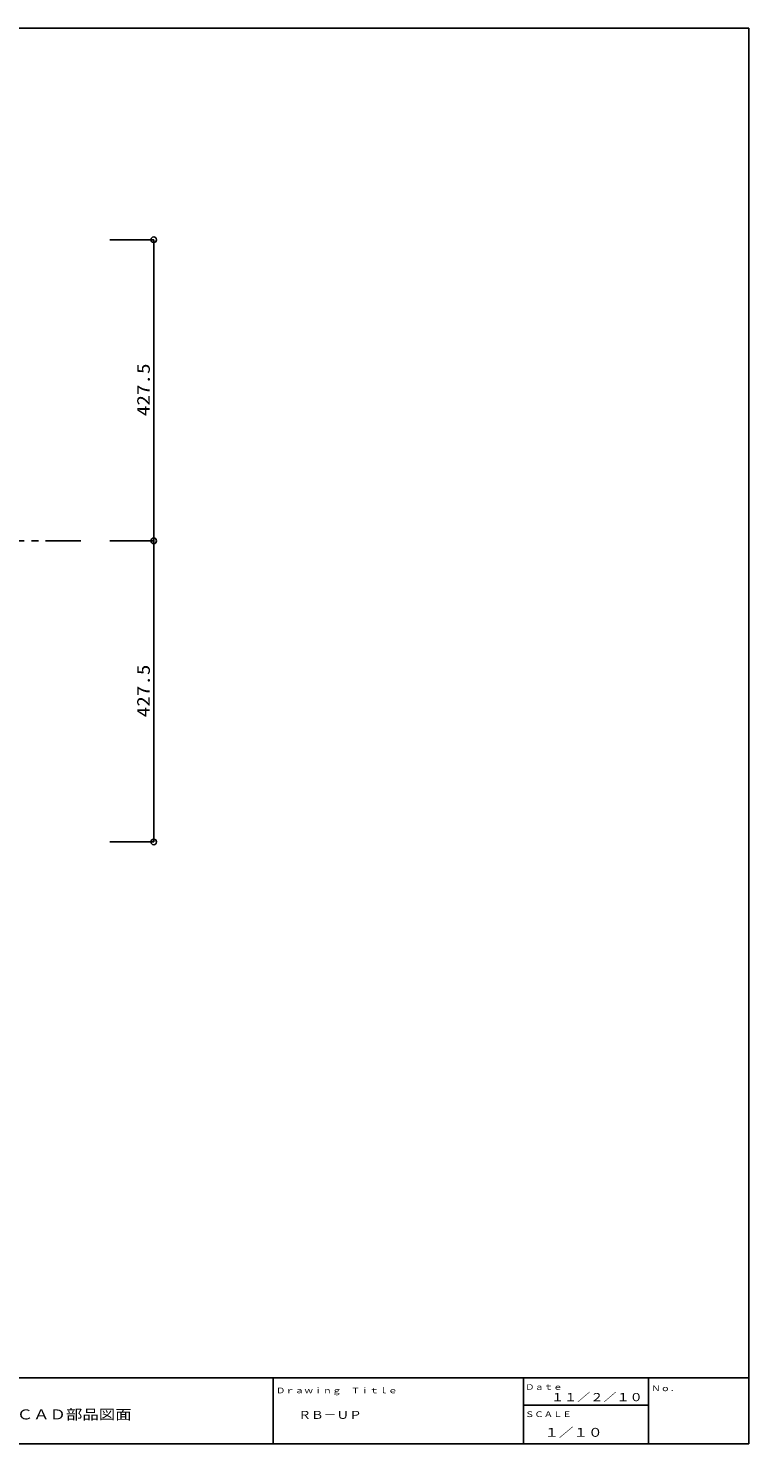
# Model space of a CAD drawing. Units: millimetres at full size. Extents: x -1447 to 1447, y -1005 to 1005.
# Drawn here: x 425 to 1447, y -1005 to 1005 of the extents above; entities that cross this region are included whole.
import ezdxf
from ezdxf.enums import TextEntityAlignment as Align

# ---------------------------------------------------------------- set-up
doc = ezdxf.new("R2010")
doc.units = ezdxf.units.MM
doc.header["$LTSCALE"] = 10
doc.linetypes.add('CHAIN1', pattern=[8, 5, -1, 1, -1])
doc.layers.add('0-1___', color=134, linetype='Continuous')
doc.layers.add('F-F', color=134, linetype='Continuous')
doc.styles.add('ＭＳ ゴシック', font='')
doc.styles.get('ＭＳ ゴシック').set_extended_font_data('MS Gothic')

msp = doc.modelspace()

# ---------------------------------------------------------------- linework, layer by layer
at = {"layer": '0-1___', "color": 3}
for p, q in [((-1396.93, -911.25), (1446.63, -911.25)), ((772.13, -911.25), (772.13, -1003.28)), ((1304.63, -911.25), (1304.63, -1003.28))]:
    msp.add_line(p, q, dxfattribs=at)
at = {"layer": '0-1___'}
for p, q in [((1127.13, -911.25), (1127.13, -1003.28)), ((1127.13, -950.17), (1304.63, -950.17))]:
    msp.add_line(p, q, dxfattribs=at)
at = {"layer": '0-1___', "color": 3}
msp.add_lwpolyline([(-1446.63, 1004.65), (1446.63, 1004.65), (1446.63, -1004.65), (-1446.63, -1004.65)], close=True, dxfattribs=at)
msp.add_lwpolyline([(-1446.63, -911.25), (1446.63, -911.25), (1446.63, -1003.28)], dxfattribs=at)
at = {"layer": 'F-F', "color": 4}
for p, q in [((540.54, 704.58), (602.69, 704.58)), ((602.69, 277.08), (602.69, 704.58)), ((540.54, 277.08), (602.69, 277.08)), ((540.54, 277.08), (602.69, 277.08)), ((602.69, -150.42), (602.69, 277.08)), ((540.54, -150.42), (602.69, -150.42))]:
    msp.add_line(p, q, dxfattribs=at)
at = {"layer": 'F-F', "color": 7, "linetype": 'CHAIN1'}
msp.add_line((499.15, 277.08), (-582.31, 277.08), dxfattribs=at)
at = {"layer": 'F-F', "color": 4}
for centre in [(602.69, 704.58), (602.69, 277.08), (602.69, 277.08), (602.69, -150.42)]:
    msp.add_circle(centre, 4, dxfattribs=at)

# ---------------------------------------------------------------- texts
at = {"layer": '0-1___', "style": 'ＭＳ ゴシック', "width": 1.2}
for s, height, p in [('Ｄａｔｅ', 7.89, (1129.59, -930.65)), ('Ｎｏ．', 7.89, (1308.53, -932.44)), ('Ｄｒａｗｉｎｇ\u3000Ｔｉｔｌｅ', 7.89, (776.19, -935.51)), ('１１／２／１０', 11.36, (1166.19, -947.76)), ('ＳＬＴ\u3000ＣＡＤ部品図面', 14.23, (315.18, -974.48)), ('ＲＢ－ＵＰ', 11, (807.87, -972.67)), ('ＳＣＡＬＥ', 7.89, (1129.38, -969.24)), ('１／１０', 12.62, (1156.8, -998.64))]:
    msp.add_text(s, height=height, dxfattribs=at).set_placement(p, align=Align.BOTTOM_LEFT)
at = {"layer": 'F-F', "color": 4, "style": 'ＭＳ ゴシック', "width": 1.2}
for p in [(602.69, 454.06), (602.69, 26.56)]:
    msp.add_text('427.5', height=18.33, rotation=90, dxfattribs=at).set_placement(p, align=Align.BOTTOM_LEFT)

doc.saveas('drawing.dxf')
